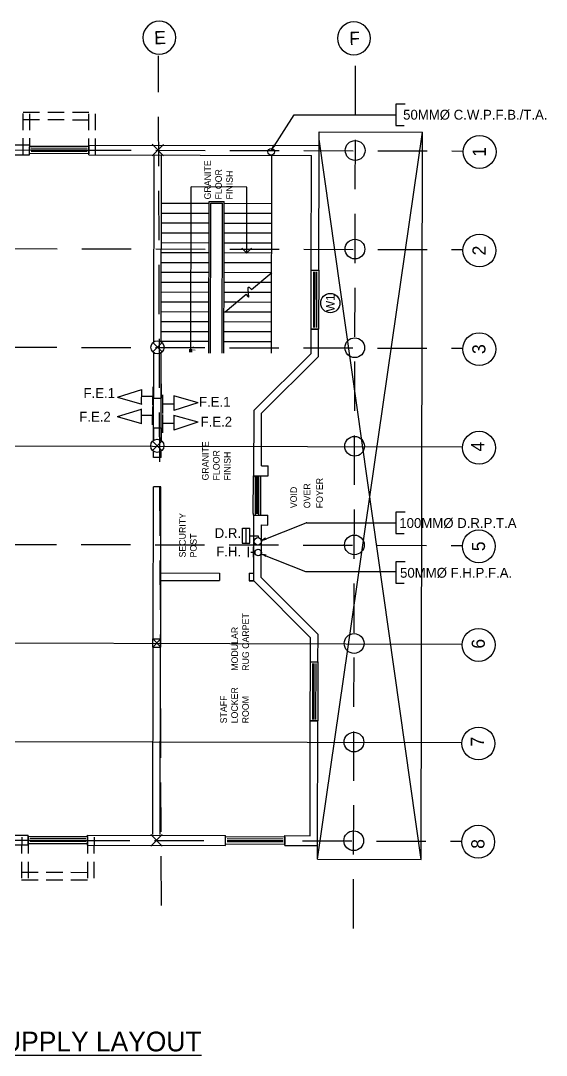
# Model space of a CAD drawing. Extents: x -2017610 to 288295, y -639251 to 250994.
# Drawn here: x -270744 to -254758, y -247228 to -215749 of the extents above; entities that cross this region are included whole.
import ezdxf
from ezdxf.enums import TextEntityAlignment as Align

# ---------------------------------------------------------------- set-up
doc = ezdxf.new("R2010")
doc.units = 0
doc.header["$LTSCALE"] = 2
doc.header["$MEASUREMENT"] = 0
doc.linetypes.add('DASHED2', pattern=[0.375, 0.25, -0.125])
doc.layers.get('0').update_dxf_attribs({"linetype": 'CONTINUOUS'})
for name, color, linetype in [('DIM', 8, 'CONTINUOUS'), ('DIM_INT', 8, 'CONTINUOUS'), ('DOORS', 8, 'CONTINUOUS'), ('GRID', 8, 'CONTINUOUS'), ('GRIDLINES', 8, 'DASHED2'), ('HANDRAILS', 8, 'CONTINUOUS'), ('HATCH', 8, 'CONTINUOUS'), ('LAYER1', 8, 'CONTINUOUS'), ('LAYER2', 8, 'CONTINUOUS'), ('LAYER4', 8, 'CONTINUOUS'), ('TEXT', 8, 'CONTINUOUS'), ('TEXT3', 8, 'CONTINUOUS'), ('WALLS', 8, 'CONTINUOUS'), ('WIN_DOORS', 8, 'CONTINUOUS'), ('WINDOWS_DOORS', 8, 'CONTINUOUS')]:
    doc.layers.add(name, color=color, linetype=linetype)
doc.styles.add('LUCY', font='lsansi.ttf')
doc.styles.add('STYLUS', font='stylu.ttf')

# ---------------------------------------------------------------- blocks, each defined once
blk = doc.blocks.new('GRID_NO')
at = {"layer": 'GRID'}
blk.add_circle((0, 500), 500, dxfattribs=at)
blk.add_attdef('GRNO', text='', height=400, dxfattribs=at).set_placement((0, 500), align=Align.MIDDLE_CENTER)
blk = doc.blocks.new('W1800')
at = {"layer": 'WINDOWS_DOORS'}
for p, q in [((0, -1800), (0, 0)), ((0, 0), (230, 0)), ((230, 0), (230, -1800)), ((69, -1750), (69, -50)), ((114, -50), (114, -1750)), ((161, -1750), (161, -50)), ((230, -1800), (0, -1800))]:
    blk.add_line(p, q, dxfattribs=at)
blk = doc.blocks.new('W1200')
for p, q in [((50, 230), (0, 230)), ((0, 165), (1200, 165)), ((0, 65), (1200, 65)), ((0, 0), (50, 0)), ((50, 230), (1200, 230)), ((50, 65), (50, 165)), ((50, 125), (1150, 125)), ((50, 105), (1150, 105)), ((50, 0), (1200, 0)), ((1200, 230), (1150, 230)), ((1150, 165), (1150, 65)), ((1150, 0), (1200, 0))]:
    blk.add_line(p, q)
blk = doc.blocks.new('250_COLUMN')
at = {"layer": 'LAYER1'}
for p, q in [((125, 125), (-125, -125)), ((-125, 125), (125, -125))]:
    blk.add_line(p, q, dxfattribs=at)
at = {"layer": 'LAYER2'}
for p, q in [((-125, 125), (125, 125)), ((-125, 125), (-125, -125)), ((125, 125), (125, -125)), ((-125, -125), (125, -125))]:
    blk.add_line(p, q, dxfattribs=at)

msp = doc.modelspace()

# ---------------------------------------------------------------- linework, layer by layer
at = {"layer": 'DOORS', "color": 1}
for p, q in [((-263109.4, -219681.2), (-263047, -219521.9)), ((-263442.2, -231578.2), (-262056.9, -231026.1)), ((-262045.8, -231024), (-259336.5, -231024)), ((-263442.2, -231578.2), (-263298.8, -231484.9)), ((-263442.2, -231969.3), (-262085.6, -232510)), ((-263442.2, -231969.3), (-263273.9, -232000.2)), ((-262074.5, -232512.1), (-259336.5, -232512.1))]:
    msp.add_line(p, q, dxfattribs=at)
for centre, start, end in [((-262045.8, -231054), 90, 111.72787), ((-262074.5, -232482.1), 248.27213, 270)]:
    msp.add_arc(centre, 30, start, end, dxfattribs=at)
for points in [[(-263109.4, -219681.2), (-263047, -219521.9), (-262989.6, -219556.7)], [(-263442.2, -231578.2), (-263298.8, -231484.9), (-263272.4, -231546.6)], [(-263442.2, -231969.3), (-263273.9, -232000.2), (-263297.2, -232063.2)]]:
    msp.add_solid(points, dxfattribs=at)
at = {"layer": 'GRID', "color": 7}
msp.add_circle((-261328.1, -224340.2), 292.5, dxfattribs=at)
at = {"layer": 'GRIDLINES', "ltscale": 3000}
for p, q in [((-266464, -242673.6), (-266557.4, -216814.6)), ((-260626.1, -243371.9), (-260557.4, -216827)), ((-295880.5, -219625.6), (-257285.3, -219714)), ((-295886.6, -222625.6), (-257291.5, -222714)), ((-295892.8, -225625.6), (-257297.6, -225714)), ((-295905.2, -231625.6), (-257310, -231714)), ((-295923.7, -240625.5), (-257328.5, -240714))]:
    msp.add_line(p, q, dxfattribs=at)
at = {"layer": 'HANDRAILS'}
for p, q in [((-265019.3, -225863.9), (-265009.8, -221254.2)), ((-265009.8, -221254.2), (-264554.8, -221255.1)), ((-264558.6, -223105.1), (-264554.8, -221255.1)), ((-264969.3, -225864), (-264959.9, -221304.3)), ((-264959.9, -221304.3), (-264604.9, -221305)), ((-264614.3, -225864.7), (-264604.9, -221305)), ((-264564.3, -225864.8), (-264558.6, -223105.1)), ((-263725.9, -223930.7), (-263109.2, -223408.1)), ((-264521.7, -224605.2), (-263890.3, -224070.1))]:
    msp.add_line(p, q, dxfattribs=at)
msp.add_spline([(-263890.3, -224070.1), (-263815.8, -224158), (-263815.1, -223855.2), (-263725.9, -223930.7)], degree=3, dxfattribs=at)
at = {"layer": 'HATCH'}
for p, q in [((-265567.1, -225834.3), (-265556.8, -220806)), ((-263866.8, -220809.5), (-265556.8, -220806)), ((-263870.9, -222819.9), (-263866.8, -220809.5)), ((-263868.9, -222819.9), (-264018.6, -222669.6)), ((-263872.9, -222819.9), (-263722.6, -222670.2)), ((-265597.1, -225834.2), (-265596.9, -225744.2)), ((-265537.1, -225834.4), (-265536.9, -225744.4))]:
    msp.add_line(p, q, dxfattribs=at)
at = {"layer": 'LAYER1'}
for p, q in [((-261716, -241261), (-258520.4, -219137.5)), ((-261671.3, -219581), (-261670.4, -219131)), ((-258566, -241267.5), (-261670.9, -219356)), ((-261670.4, -219131), (-258520.4, -219137.5)), ((-258566, -241267.5), (-258520.4, -219137.5)), ((-266396.2, -219511.3), (-266746.9, -219860.6)), ((-266746.2, -219510.6), (-266396.9, -219861.3)), ((-266460.5, -221601.2), (-265010.5, -221604.2)), ((-266459.9, -221301.2), (-265009.9, -221304.2)), ((-264555.5, -221605.1), (-263105.5, -221608.1)), ((-264554.9, -221305.1), (-263104.9, -221308.1)), ((-266461.1, -221901.2), (-265011.1, -221904.2)), ((-264556.1, -221905.1), (-263106.1, -221908.1)), ((-266461.7, -222201.2), (-265011.7, -222204.2)), ((-264556.7, -222205.1), (-263106.7, -222208.1)), ((-266462.4, -222501.2), (-265012.4, -222504.2)), ((-264557.4, -222505.1), (-263107.4, -222508.1)), ((-266463, -222801.2), (-265013, -222804.2)), ((-264558, -222805.1), (-263108, -222808.1)), ((-266463.6, -223101.2), (-265013.6, -223104.2)), ((-264558.6, -223105.1), (-263108.6, -223108.1)), ((-266464.2, -223401.2), (-265014.2, -223404.2)), ((-264559.2, -223405.1), (-263109.2, -223408.1)), ((-266464.8, -223701.2), (-265014.8, -223704.2)), ((-264559.8, -223705.1), (-263462.3, -223707.4)), ((-263462.3, -223707.4), (-263109.8, -223708.1)), ((-266465.4, -224001.2), (-265015.4, -224004.2)), ((-264560.4, -224005.1), (-263819.4, -224006.6)), ((-263819.4, -224006.6), (-263110.4, -224008.1)), ((-266466.1, -224301.2), (-265016.1, -224304.2)), ((-264561.1, -224305.1), (-264168.6, -224305.9)), ((-264168.6, -224305.9), (-263111.1, -224308.1)), ((-266466.7, -224601.2), (-265016.7, -224604.2)), ((-264561.7, -224605.1), (-263111.7, -224608.1)), ((-266467.3, -224901.2), (-265017.3, -224904.2)), ((-264562.3, -224905.1), (-263112.3, -224908.1)), ((-266467.9, -225201.2), (-265017.9, -225204.2)), ((-264562.9, -225205.1), (-263112.9, -225208.1)), ((-266442.2, -225544.8), (-266725.6, -225827.1)), ((-266725, -225544.2), (-266442.8, -225827.6)), ((-266468.5, -225501.2), (-265018.5, -225504.2)), ((-264563.5, -225505.1), (-263113.5, -225508.1)), ((-266448.4, -228544.8), (-266731.8, -228827.1)), ((-266731.2, -228544.2), (-266449, -228827.6)), ((-266439.4, -240511.3), (-266790.2, -240860.5)), ((-266789.4, -240510.5), (-266440.2, -240861.3)), ((-261716, -241261), (-261715, -240811)), ((-261716, -241261), (-258566, -241267.5))]:
    msp.add_line(p, q, dxfattribs=at)
at = {"layer": 'LAYER2'}
for centre in [(-266583.9, -225685.9), (-266590.1, -228685.9)]:
    msp.add_circle(centre, 200, dxfattribs=at)
at = {"layer": 'LAYER4', "linetype": 'DASHED2', "ltscale": 1000}
for p, q in [((-270671.9, -219827.5), (-270669.2, -218527.5)), ((-270669.7, -218757.5), (-268469.7, -218762)), ((-270669.2, -218527.5), (-268469.2, -218532)), ((-270471.9, -219827.9), (-270469.2, -218527.9)), ((-268671.9, -219831.6), (-268669.2, -218531.6)), ((-268471.9, -219832), (-268469.2, -218532)), ((-270714.6, -240587.5), (-270717.3, -241887.5)), ((-270514.6, -240587.9), (-270517.3, -241887.9)), ((-268714.6, -240591.6), (-268717.3, -241891.6)), ((-268514.6, -240592), (-268517.3, -241892)), ((-270716.8, -241657.5), (-268516.8, -241662)), ((-270717.3, -241887.5), (-268517.3, -241892))]:
    msp.add_line(p, q, dxfattribs=at)
at = {"layer": 'TEXT3', "color": 1}
for p, q in [((-259048.8, -218290.4), (-259336.5, -218290.4)), ((-259336.5, -218290.4), (-259336.5, -218937.7)), ((-263109.4, -219681.2), (-262424, -218614.1)), ((-262424, -218614.1), (-259336.5, -218614.1)), ((-259336.5, -218937.7), (-259082.6, -218937.7)), ((-259048.8, -230700.3), (-259336.5, -230700.3)), ((-259336.5, -230700.3), (-259336.5, -231347.7)), ((-259336.5, -231347.7), (-259082.6, -231347.7)), ((-259048.8, -232216.2), (-259336.5, -232216.2)), ((-259336.5, -232216.2), (-259336.5, -232863.6)), ((-259336.5, -232863.6), (-259082.6, -232863.6))]:
    msp.add_line(p, q, dxfattribs=at)
at = {"layer": 'TEXT3', "color": 4}
for p, q in [((-266724.3, -227451.8), (-266717, -226891.9)), ((-267803.1, -227202.6), (-267065, -227416.5)), ((-267796.2, -227201.7), (-267059.2, -226972.4)), ((-267065.1, -227420.1), (-267059.2, -226971.5)), ((-266720.8, -227184.4), (-267061.9, -227180)), ((-266431.3, -227136.4), (-266431.3, -227696.4)), ((-266090.2, -227163.7), (-266090.2, -227612.4)), ((-265349.3, -227371.4), (-266090.2, -227167.3)), ((-267804, -227793.1), (-267066.9, -227563.8)), ((-267072.8, -228011.5), (-267066.9, -227562.8)), ((-266732.1, -228043.2), (-266724.7, -227483.3)), ((-266431.3, -227403.9), (-266090.2, -227403.9)), ((-265356.2, -227372.4), (-266090.2, -227611.4)), ((-267810.9, -227794), (-267072.8, -228007.9)), ((-266729.6, -227763.3), (-267070.7, -227758.8)), ((-266431.3, -227727.9), (-266431.3, -228287.9)), ((-266090.2, -227755.1), (-266090.2, -228203.8)), ((-265349.3, -227962.9), (-266090.2, -227758.7)), ((-266431.3, -227995.3), (-266090.2, -227995.3)), ((-265356.2, -227963.9), (-266090.2, -228202.8)), ((-263893.9, -231186.8), (-263893.9, -231650.3)), ((-263776.7, -231417.5), (-263519.7, -231417.5)), ((-263519.7, -231417.5), (-263523.6, -231475.6)), ((-263823.7, -231757.3), (-263823.7, -232075.4)), ((-263742.7, -231922.9), (-263612.6, -231922.9)), ((-263676, -231757.3), (-263676, -232075.4))]:
    msp.add_line(p, q, dxfattribs=at)
for centre in [(-263129.7, -219741.5), (-263517.9, -231931.1)]:
    msp.add_circle(centre, 100, dxfattribs=at)
at = {"layer": 'WALLS'}
for p, q in [((-274671.2, -219519.3), (-270471.2, -219527.9)), ((-270471.9, -219827.9), (-270471.2, -219527.9)), ((-268671.9, -219831.6), (-268671.2, -219531.6)), ((-268671.2, -219531.6), (-261671.3, -219546)), ((-261679.1, -223336), (-261671.3, -219581)), ((-274671.8, -219819.3), (-270471.9, -219827.9)), ((-268671.9, -219831.6), (-261901.9, -219845.6)), ((-266698.6, -225522.1), (-266686.9, -219860.7)), ((-266468.6, -225522.5), (-266456.9, -219861.2)), ((-266468.6, -225522.5), (-266456.9, -219861.2)), ((-263114.3, -225867.8), (-263101.9, -219843.1)), ((-261909.1, -223335.6), (-261901.9, -219845.6)), ((-261909.1, -223335.6), (-261679.1, -223336)), ((-261914.3, -225870.3), (-261912.8, -225135.6)), ((-261912.8, -225135.6), (-261682.8, -225136)), ((-261684.5, -225966), (-261682.8, -225136)), ((-266704.8, -228522.1), (-266699.2, -225849.3)), ((-266474.8, -228522.5), (-266469.2, -225849.8)), ((-266469.3, -225860.9), (-266469.2, -225849.8)), ((-263647.8, -227596.7), (-261914.3, -225870.3)), ((-263418, -227692.5), (-261684.5, -225966)), ((-266471.2, -226801.2), (-266470.7, -226571.2)), ((-266701.2, -226800.7), (-266702.1, -227235.7)), ((-266471.2, -226801.2), (-266472.1, -227236.2)), ((-266702.1, -227235.7), (-266472.1, -227236.2)), ((-263651.9, -229592), (-263647.8, -227596.7)), ((-263421.3, -229292.5), (-263418, -227692.5)), ((-266704, -228135.7), (-266704.8, -228522.1)), ((-266704, -228135.7), (-266474, -228136.2)), ((-266474, -228136.2), (-266474.8, -228522.5)), ((-295899, -228625.6), (-257303.8, -228714)), ((-266705.8, -229035.7), (-266705.4, -228849.3)), ((-266475.8, -229036.2), (-266475.4, -228849.8)), ((-266475.8, -229036.2), (-266705.8, -229035.7)), ((-263421.3, -229292.5), (-263221.3, -229292.9)), ((-263221.9, -229592.9), (-263221.3, -229292.9)), ((-263651.9, -229592), (-263221.9, -229592.9)), ((-266717.2, -234560.7), (-266707.7, -229935.7)), ((-266477.7, -229936.2), (-266707.7, -229935.7)), ((-266487.2, -234561.2), (-266477.7, -229936.2)), ((-263658.5, -232787.2), (-263654.4, -230792)), ((-263654.4, -230792), (-263224.4, -230792.9)), ((-263225, -231092.9), (-263224.4, -230792.9)), ((-263428.3, -232692.4), (-263425, -231092.5)), ((-263425, -231092.5), (-263225, -231092.9)), ((-266483, -232551.4), (-264698.1, -232555.1)), ((-264698.1, -232555.1), (-264698.5, -232785.1)), ((-263798.1, -232557), (-263798.5, -232787)), ((-263798.1, -232557), (-263658.1, -232557.2)), ((-266483.5, -232781.4), (-264698.5, -232785.1)), ((-263658.5, -232787.2), (-263798.5, -232787)), ((-263798.5, -232787), (-263658.5, -232787.2)), ((-263658.5, -232787.2), (-261932.1, -234520.8)), ((-263428.3, -232692.4), (-261701.9, -234426)), ((-261703.6, -235256), (-261701.9, -234426)), ((-295911.4, -234625.6), (-257316.2, -234714)), ((-266729.4, -240510.7), (-266717.7, -234810.7)), ((-266499.4, -240511.1), (-266487.7, -234811.2)), ((-261933.6, -235255.5), (-261932.1, -234520.8)), ((-261933.6, -235255.5), (-261703.6, -235256)), ((-261944.5, -240545.5), (-261937.3, -237055.5)), ((-261937.3, -237055.5), (-261707.3, -237056)), ((-261715.1, -240846), (-261707.3, -237056)), ((-295917.5, -237625.6), (-257322.4, -237714)), ((-274714.5, -240519.2), (-270514.5, -240527.9)), ((-270515.1, -240827.9), (-270514.5, -240527.9)), ((-268715.1, -240831.6), (-268714.5, -240531.6)), ((-268714.5, -240531.6), (-264514.5, -240540.2)), ((-264515.1, -240840.2), (-264514.5, -240540.2)), ((-262715.1, -240843.9), (-262714.5, -240543.9)), ((-262714.5, -240543.9), (-261944.5, -240545.5)), ((-274715.1, -240819.2), (-270515.1, -240827.9)), ((-268715.1, -240831.6), (-264515.1, -240840.2)), ((-262715.1, -240843.9), (-261715.1, -240846))]:
    msp.add_line(p, q, dxfattribs=at)
at = {"layer": 'WALLS', "color": 4}
for p, q in [((-264002.9, -231648.2), (-264002.9, -231186.8)), ((-264002.9, -231186.8), (-263776.7, -231186.8)), ((-263776.7, -231648.2), (-263776.7, -231186.8)), ((-264004.1, -231650), (-263777.9, -231650))]:
    msp.add_line(p, q, dxfattribs=at)
at = {"layer": 'WALLS'}
for centre in [(-260571.6, -219698.3), (-260577.7, -222698.3), (-260583.9, -225698.3), (-260590.1, -228698.3), (-260596.3, -231698.3), (-260602.5, -234698.3), (-260608.6, -237698.3), (-260614.8, -240698.3)]:
    msp.add_circle(centre, 300, dxfattribs=at)
at = {"layer": 'WALLS', "color": 4}
msp.add_circle((-263531.3, -231589.8), 114.5, dxfattribs=at)

# ---------------------------------------------------------------- block references
at = {"layer": 'DIM', "rotation": 89.88201076116258}
msp.add_blockref('250_COLUMN', (-266602.4, -234685.9), dxfattribs=at)
at = {"layer": 'HATCH'}
ref = msp.add_blockref('GRID_NO', (-266512.8, -216764.2), dxfattribs=dict(at, xscale=-1, rotation=1.799145331124971))
ref.add_attrib('GRNO', 'E', dxfattribs={"layer": 'GRID', "height": 400, "rotation": 1.79915, "style": 'STYLUS'}).set_placement((-266506.8, -216263.8), align=Align.MIDDLE_CENTER)
ref = msp.add_blockref('GRID_NO', (-260595.1, -216785.2), dxfattribs=dict(at, xscale=-1, rotation=1.671921369408613))
ref.add_attrib('GRNO', 'F', dxfattribs={"layer": 'GRID', "height": 400, "rotation": 1.67192, "style": 'STYLUS'}).set_placement((-260588, -216284.8), align=Align.MIDDLE_CENTER)
ref = msp.add_blockref('GRID_NO', (-257285.7, -219740.2), dxfattribs=dict(at, rotation=269.8820107611626))
ref.add_attrib('GRNO', '1', dxfattribs={"layer": 'GRID', "height": 400, "rotation": 89.88201, "style": 'STYLUS'}).set_placement((-256797.1, -219741.2), align=Align.MIDDLE_CENTER)
ref = msp.add_blockref('GRID_NO', (-257291.9, -222740.2), dxfattribs=dict(at, rotation=269.8820107611626))
ref.add_attrib('GRNO', '2', dxfattribs={"layer": 'GRID', "height": 400, "rotation": 89.88201, "style": 'STYLUS'}).set_placement((-256803.3, -222741.2), align=Align.MIDDLE_CENTER)
ref = msp.add_blockref('GRID_NO', (-257298, -225740.2), dxfattribs=dict(at, rotation=269.8820107611626))
ref.add_attrib('GRNO', '3', dxfattribs={"layer": 'GRID', "height": 400, "rotation": 89.88201, "style": 'STYLUS'}).set_placement((-256809.5, -225741.2), align=Align.MIDDLE_CENTER)
ref = msp.add_blockref('GRID_NO', (-257304.2, -228740.2), dxfattribs=dict(at, rotation=269.8820107611626))
ref.add_attrib('GRNO', '4', dxfattribs={"layer": 'GRID', "height": 400, "rotation": 89.88201, "style": 'STYLUS'}).set_placement((-256846.1, -228705.5), align=Align.MIDDLE_CENTER)
ref = msp.add_blockref('GRID_NO', (-257310.4, -231740.2), dxfattribs=dict(at, rotation=269.8820107611626))
ref.add_attrib('GRNO', '5', dxfattribs={"layer": 'GRID', "height": 400, "rotation": 89.88201, "style": 'STYLUS'}).set_placement((-256821.8, -231741.2), align=Align.MIDDLE_CENTER)
ref = msp.add_blockref('GRID_NO', (-257316.6, -234740.2), dxfattribs=dict(at, rotation=269.8820107611626))
ref.add_attrib('GRNO', '6', dxfattribs={"layer": 'GRID', "height": 400, "rotation": 89.88201, "style": 'STYLUS'}).set_placement((-256827.9, -234706.2), align=Align.MIDDLE_CENTER)
ref = msp.add_blockref('GRID_NO', (-257322.8, -237740.2), dxfattribs=dict(at, rotation=269.8820107611626))
ref.add_attrib('GRNO', '7', dxfattribs={"layer": 'GRID', "height": 400, "rotation": 89.88201, "style": 'STYLUS'}).set_placement((-256854.2, -237683.6), align=Align.MIDDLE_CENTER)
ref = msp.add_blockref('GRID_NO', (-257328.8, -240729.3), dxfattribs=dict(at, rotation=269.8820107611626))
ref.add_attrib('GRNO', '8', dxfattribs={"layer": 'GRID', "height": 400, "rotation": 89.88201, "style": 'STYLUS'}).set_placement((-256840.4, -240796.3), align=Align.MIDDLE_CENTER)
at = {"layer": 'LAYER2', "rotation": 89.88201076116258}
msp.add_blockref('W1200', (-263439.4, -230792.4), dxfattribs=at)
at = {"layer": 'WIN_DOORS'}
for p, rotation in [((-270471.8, -219792.9), 89.88201076116258), ((-261682.8, -225136), 179.8820107611626), ((-261707.3, -237056), 179.8820107611626), ((-270515, -240792.9), 89.88201076116258), ((-264515, -240805.2), 89.88201076116258)]:
    msp.add_blockref('W1800', p, dxfattribs=dict(at, rotation=rotation))

# ---------------------------------------------------------------- texts
at = {"layer": 'DIM_INT', "color": 7, "style": 'STYLUS'}
msp.add_attdef('W1', text='', height=260, rotation=89.88201, dxfattribs=at).set_placement((-261328.1, -224340.2), align=Align.MIDDLE_CENTER)
at = {"layer": 'TEXT', "char_height": 200, "width": 1801, "attachment_point": 7, "rotation": 89.88201, "style": 'STYLUS'}
for s, insert in [('GRANITE FLOOR FINISH', (-264291.6, -221187.8)), ('GRANITE FLOOR FINISH', (-264359.2, -229737.7)), ('SECURITY POST', (-265390.2, -232080.9)), ('MODULAR RUG CARPET', (-263801.1, -235528.8)), ('STAFF LOCKER ROOM', (-263804.6, -237128.5))]:
    msp.add_mtext(s, dxfattribs=dict(at, insert=insert))
at = {"layer": 'TEXT', "rotation": 89.88201}
for s, insert, char_height, width, attachment_point in [('{\\fStylus BT|b0|i0|c0|p34;UP}', (-265515.8, -225810.8), 80, 68, 1), ('{\\fStylus BT|b0|i0|c0|p34;FOYER }', (-261552.3, -230583), 200, 1522.635, 7), ('{\\fStylus BT|b0|i0|c0|p34;VOID}', (-262340.7, -230581.4), 200, 1523, 7), ('{\\fStylus BT|b0|i0|c0|p34;OVER }', (-261934.9, -230582.2), 200, 1523, 7)]:
    msp.add_mtext(s, dxfattribs=dict(at, insert=insert, char_height=char_height, width=width, attachment_point=attachment_point))
at = {"layer": 'TEXT3', "color": 1, "style": 'LUCY'}
msp.add_text('%%uTHIRD FLOOR WATER SUPPLY LAYOUT', height=600, dxfattribs=at).set_placement((-280625.8, -247107.7))
at = {"layer": 'TEXT3', "color": 1, "char_height": 300, "width": 15498, "attachment_point": 1, "style": 'LUCY'}
for s, insert in [('50MM%%c C.W.P.F.B./T.A.', (-259112.6, -218459.4)), ('F.E.1', (-268833.8, -226927.4)), ('F.E.1', (-265320.8, -227195.4)), ('F.E.2', (-268963.8, -227647.5)), ('F.E.2', (-265273.2, -227800.7)), ('100MM%%c D.R.P.T.A', (-259229.6, -230882.4)), ('D.R.', (-264844.5, -231189.2)), ('F.H.', (-264798.2, -231750.2)), ('50MM%%c F.H.P.F.A.', (-259206.3, -232397.6))]:
    msp.add_mtext(s, dxfattribs=dict(at, insert=insert))

doc.saveas('drawing.dxf')
